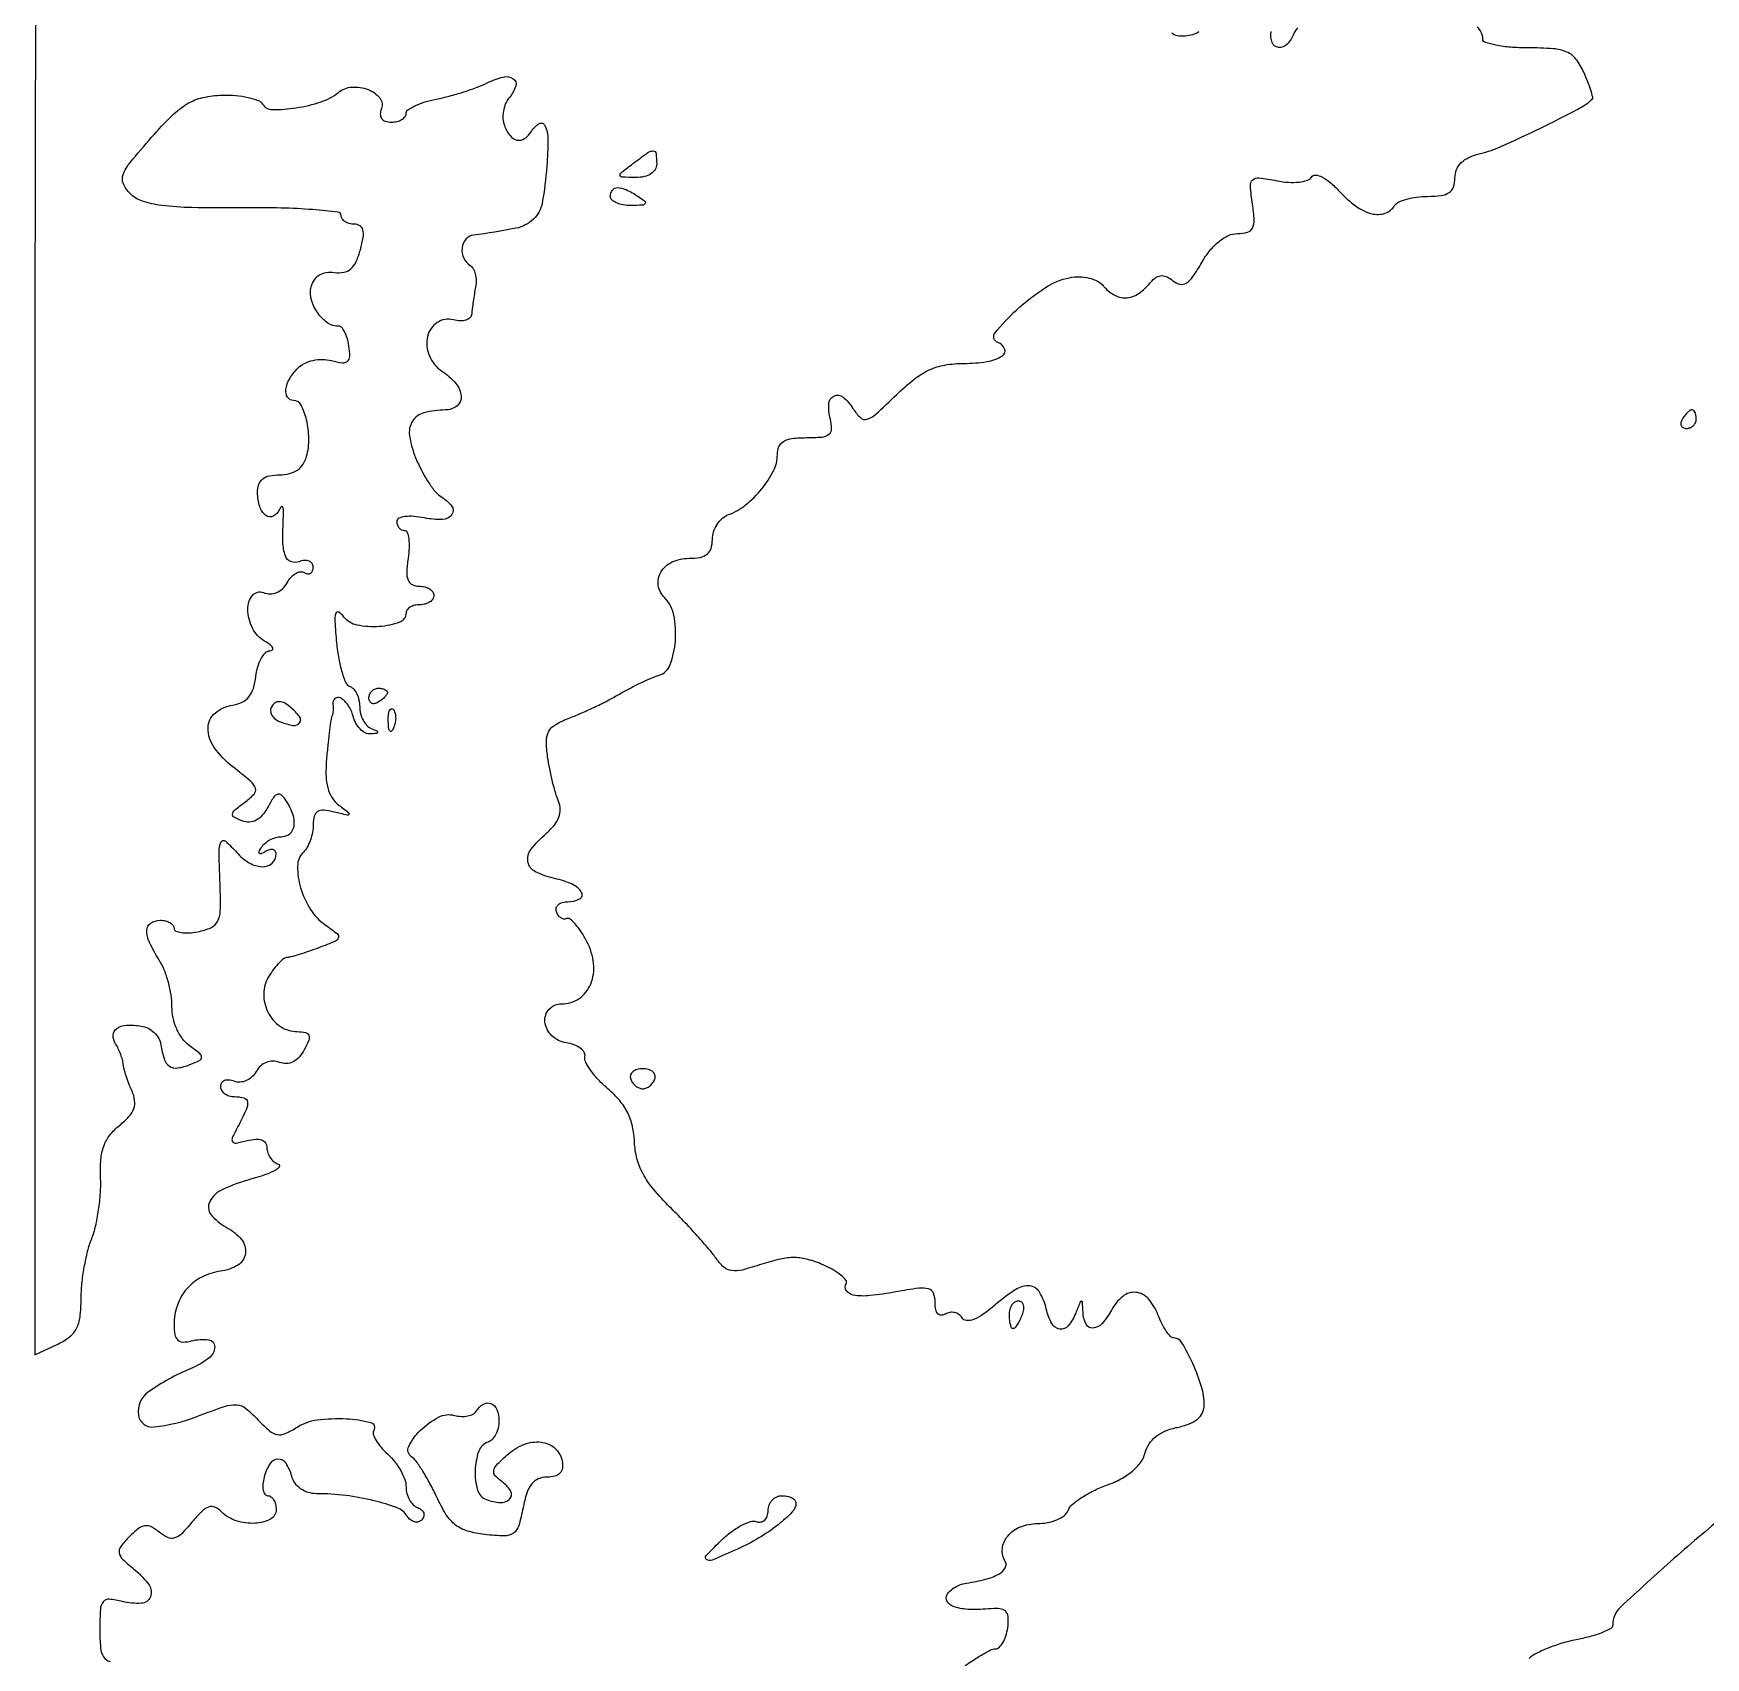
# Model space of a CAD drawing. Extents: x 0 to 4160, y 0 to 3120.
# Drawn here: x -0.1 to 180, y 1150.6 to 1325.6 of the extents above; entities that cross this region are included whole.
import ezdxf

# ---------------------------------------------------------------- set-up
doc = ezdxf.new("R2010")
doc.units = 0

msp = doc.modelspace()

# ---------------------------------------------------------------- linework, layer by layer
for points in [[(4159.499279, 606.274193, 0.000001), (4159.667734, 974.478125, 0.000057)], [(757.647081, 3119.740147, 0.000002), (520.492565, 3119.487217, 0.4139)], [(1964.75, 0.149832, 0.000016), (2717.930904, 0.232101, 0.000028), (3351.473438, 0.357111)], [(0.254711, 1348.168562, 0.002247), (0.056071, 1320.069609, 0.000644), (0, 1276.535068), (0, 1183.18817), (2.492198, 1184.344085, 0.056924), (3.7402, 1185.105823, 0.10851), (4.487434, 1186.005882, 0.089193), (4.873652, 1187.259757, 0.0297), (4.992198, 1189.1849, -0.025258), (5.07734, 1190.801357, -0.017511), (5.329397, 1192.614297, -0.017703), (5.695235, 1194.342838, -0.034386), (6.129155, 1195.6849, 0.039576), (6.550315, 1197.035153, 0.019944), (6.87584, 1198.79058, 0.019673), (7.069327, 1200.641912, 0.027558), (7.085441, 1202.30431, -0.031448), (7.118963, 1204.223325, -0.06734), (7.434129, 1205.667805, -0.078289), (8.081347, 1206.83704, -0.057142), (9.123044, 1207.898552, 0.03755), (10.140501, 1208.857345, 0.097702), (10.660042, 1209.713893, 0.120161), (10.757988, 1210.590563, 0.074091), (10.47391, 1211.594242, -0.014145), (10.138713, 1212.397235, -0.013324), (9.84226, 1213.233934, -0.013417), (9.619385, 1213.988979, -0.044231), (9.530721, 1214.5, 0.047427), (9.446605, 1214.967098, 0.022022), (9.254351, 1215.55314, 0.021584), (8.996683, 1216.155527, 0.028095), (8.707257, 1216.680902, -0.144488), (8.445027, 1217.618498, -0.241659), (8.820551, 1218.325081, -0.140295), (9.868422, 1218.68318, -0.049103), (11.47401, 1218.606694, -0.083843), (12.204092, 1218.370392, -0.071187), (12.863261, 1217.897362, -0.072416), (13.353563, 1217.267739, -0.093098), (13.591836, 1216.57524, 0.04094), (13.946569, 1215.043409, 0.167084), (14.5093, 1214.288404, 0.189514), (15.368671, 1214.092082, 0.054993), (16.706872, 1214.447882, 0.019466), (17.77855, 1214.911972, 0.29913), (17.976415, 1215.240655, 0.216379), (17.779125, 1215.633296, 0.011108), (16.625, 1216.523065, -0.077988), (15.888278, 1217.266924, -0.052397), (15.292538, 1218.306879, -0.050343), (14.9038, 1219.500208, -0.056441), (14.781368, 1220.701645, 0.042154), (14.691132, 1221.93475, 0.027604), (14.390401, 1223.328586, 0.027757), (13.943183, 1224.66381, 0.046797), (13.406368, 1225.714817, -0.029991), (12.349966, 1227.622251, -0.117452), (12.068697, 1228.929147, -0.244866), (12.488377, 1229.693494, -0.148166), (13.5, 1230, -0.055475), (14.073793, 1229.936141, -0.075034), (14.559375, 1229.746985, -0.094439), (14.885065, 1229.46729, -0.169832), (15, 1229.138672, 0.290819), (15.186935, 1228.84446, 0.073993), (15.754222, 1228.674538, 0.052266), (16.583453, 1228.642284, 0.03084), (17.567565, 1228.768165, 0.054016), (18.976302, 1229.199021, 0.172929), (19.686051, 1229.856529, 0.113244), (19.985313, 1231.001782, 0.017239), (19.974828, 1233.379493, -0.003843), (19.849261, 1237.403093, -0.112413), (20.052368, 1238.403127, -0.503113), (20.546779, 1238.510713, -0.033285), (21.75, 1237.309528, 0.079435), (23.09127, 1236.196745, 0.124311), (24.522075, 1235.774959, 0.197001), (25.563688, 1236.154829, 0.211071), (26, 1237.14235, 0.148641), (25.905283, 1237.453922, 0.191612), (25.660863, 1237.621829, 0.13264), (25.287719, 1237.606726, 0.062426), (24.845492, 1237.404508, -0.029004), (24.386848, 1237.156574, -0.315645), (24.190983, 1237.190983, -0.315645), (24.156574, 1237.386848, -0.029004), (24.404508, 1237.845492, -0.078175), (24.783928, 1238.287269, -0.05336), (25.331725, 1238.660863, -0.052739), (25.954911, 1238.914511, -0.070406), (26.559017, 1239, 0.175517), (27.469657, 1239.329827, 0.186992), (27.92819, 1240.157145, 0.118641), (27.802095, 1241.416448, 0.057207), (27.092174, 1242.8851, 0.063453), (26.595689, 1243.485076, 0.280834), (26.16593, 1243.574525, 0.163394), (25.714131, 1243.219311, 0.022302), (25.092233, 1242.172338, -0.05316), (24.506506, 1241.311788, -0.093904), (23.840468, 1240.773517, -0.112486), (23.11257, 1240.573308, -0.10306), (22.344447, 1240.698065, -0.033034), (21.476962, 1241.098489, -0.30924), (21.299346, 1241.446016, -0.191155), (21.533645, 1241.869745, -0.014143), (22.600402, 1242.697074, 0.043318), (23.619686, 1243.587371, 0.278078), (23.765368, 1244.227383, 0.13828), (23.273197, 1244.956987, 0.009618), (21.33415, 1246.535592, -0.071794), (19.33097, 1248.628891, -0.156953), (18.663956, 1250.720576, -0.221335), (19.419606, 1252.332709, -0.139709), (21.351937, 1253.193807, 0.079495), (22.340192, 1253.499776, 0.108743), (23.064914, 1254.080499, 0.094003), (23.547421, 1254.982564, 0.047324), (23.816422, 1256.25, -0.040133), (24.024537, 1257.3049, -0.054988), (24.387572, 1258.20112, -0.068102), (24.839878, 1258.820517, -0.19709), (25.316422, 1259.030409, 0.169675), (25.597212, 1259.136687, 0.355888), (25.638262, 1259.351299, 0.109717), (25.350145, 1259.684212, 0.027866), (24.75, 1260.080099, -0.148405), (23.458112, 1261.470399, -0.107905), (22.955075, 1263.534156, -0.178526), (23.456745, 1265.002515, -0.324372), (24.62379, 1265.314124, 0.091805), (25.350527, 1265.179393, 0.097823), (26.060018, 1265.319387, 0.09311), (26.689734, 1265.72794, 0.074986), (27.185251, 1266.366541, -0.055682), (27.613486, 1266.964546, -0.077558), (28.123176, 1267.37949, -0.099236), (28.63123, 1267.553883, -0.173306), (29.06146, 1267.462015, 0.101956), (29.419205, 1267.33128, 0.178168), (29.724304, 1267.39487, 0.166887), (29.928806, 1267.64675, 0.088034), (30, 1268.047972, 0.148627), (29.879387, 1268.444764, 0.152575), (29.559375, 1268.70238, 0.116977), (29.073683, 1268.771857, 0.069008), (28.5, 1268.638374, -0.18795), (27.594808, 1268.643042, -0.216724), (26.99998, 1269.259889, -0.081572), (26.733175, 1270.746371, -0.015579), (26.778181, 1273.5, 0.018337), (26.785857, 1274.208806, 0.124458), (26.691976, 1274.543482, 0.521247), (26.541519, 1274.556858, 0.076303), (26.351215, 1274.243769, -0.180083), (25.693761, 1273.538312, -0.28802), (24.90054, 1273.615177, -0.153024), (24.228405, 1274.577591, -0.076637), (24, 1276.059017, -0.079899), (24.142402, 1276.94447, -0.143071), (24.55698, 1277.546403, -0.12176), (25.285865, 1277.89055, -0.04974), (26.383369, 1278, 0.061532), (27.436755, 1278.130127, 0.089464), (28.288023, 1278.514648, 0.096222), (28.908647, 1279.14677, 0.082332), (29.289749, 1280, 0.066618), (29.523371, 1281.893826, 0.055041), (29.279172, 1283.914452, 0.061624), (28.691608, 1285.507589, 0.28063), (27.883369, 1286, -0.253025), (27.232038, 1286.352151, -0.181183), (27.046874, 1287.176215, -0.101156), (27.460252, 1288.34825, -0.06125), (28.369166, 1289.512023, -0.083919), (29.066803, 1290.007919, -0.05858), (29.980897, 1290.324579, -0.056205), (30.98691, 1290.429748, -0.061991), (31.957011, 1290.300991, 0.031891), (33.135132, 1290.07195, 0.211273), (33.696255, 1290.238277, 0.22306), (33.932598, 1290.75734, 0.035552), (33.837845, 1291.900008, 0.033068), (33.65227, 1292.730198, 0.048956), (33.373152, 1293.421257, 0.06127), (33.049682, 1293.889954, 0.23493), (32.730332, 1294.018557, -0.175749), (31.573872, 1294.33773, -0.086662), (30.486151, 1295.435785, -0.082721), (29.793628, 1296.896498, -0.134153), (29.778698, 1298.261743, -0.085456), (30.117158, 1299.00705, -0.107411), (30.665521, 1299.528263, -0.101927), (31.404852, 1299.792179, -0.070483), (32.295859, 1299.791271, 0.082688), (33.291164, 1299.814414, 0.134506), (34.045398, 1300.184025, 0.106371), (34.620848, 1300.963749, 0.039835), (35.081952, 1302.25, 0.023237), (35.37931, 1303.591586, 0.102885), (35.352458, 1304.395402, 0.202992), (35.027335, 1304.833002, 0.133604), (34.413517, 1305, -0.064212), (33.873102, 1305.069689, -0.081968), (33.415221, 1305.274202, -0.098688), (33.108887, 1305.577472, -0.149521), (33, 1305.933453, 0.382035), (32.662721, 1306.31045, 0.007961), (29.949376, 1306.56948, 0.014078), (26.55763, 1306.742953, 0.007996), (22.447629, 1306.771538, -0.006129), (16.912877, 1306.789367, -0.027254), (13.670463, 1307.016623, -0.048154), (11.599875, 1307.481172, -0.117654), (10.277186, 1308.294243, -0.092187), (9.541931, 1309.36541, -0.197601), (9.514841, 1310.349807, -0.081712), (10.268368, 1311.648571, -0.008368), (12.579557, 1314.361964, -0.017736), (14.793873, 1316.702359, -0.059924), (16.456567, 1317.987195, -0.079318), (18.109999, 1318.647385, -0.049057), (20.190983, 1318.905806, -0.027004), (21.652023, 1318.864182, -0.033993), (22.989916, 1318.661383, -0.036222), (24.047707, 1318.344793, -0.164973), (24.536183, 1317.941454, 0.259613), (25.603063, 1317.345789, 0.038492), (28.152955, 1317.539301, 0.041611), (30.840365, 1318.185193, 0.089866), (32.702012, 1319.198091, -0.1537), (34.162114, 1319.768665, -0.107421), (35.92295, 1319.508834, -0.134544), (37.161235, 1318.609756, -0.266481), (37.341982, 1317.448808, 0.085503), (37.223274, 1316.850355, 0.164671), (37.366619, 1316.388901, 0.158935), (37.766177, 1316.098822, 0.078342), (38.393011, 1316, 0.055336), (39.007735, 1316.068242, 0.074912), (39.527947, 1316.27041, 0.094347), (39.876885, 1316.56933, 0.170193), (40, 1316.920545, -0.243243), (40.20501, 1317.317021, -0.042345), (40.954687, 1317.758002, -0.037705), (42.005062, 1318.167466, -0.02565), (43.25, 1318.478784, 0.01654), (44.658722, 1318.803917, 0.011959), (46.205807, 1319.255198, 0.012103), (47.656628, 1319.755295, 0.025604), (48.748493, 1320.226412, -0.05301), (50.46821, 1320.85927, -0.211072), (51.550616, 1320.674205, -0.341258), (51.818482, 1319.886239, -0.09092), (51.125248, 1318.650914, 0.073944), (50.727937, 1317.995709, 0.055614), (50.489543, 1317.186131, 0.0561), (50.43681, 1316.352568, 0.079543), (50.589736, 1315.626748, 0.073616), (51.198112, 1314.547677, 0.17638), (51.964466, 1314.065836, 0.208123), (52.768873, 1314.227449, 0.102498), (53.5, 1315, -0.118732), (54.344233, 1315.836614, -0.452134), (54.965964, 1315.641052, -0.105633), (55.27487, 1314.165065, -0.017563), (55.160254, 1311.25, -0.025108), (54.662974, 1307.28056, -0.161925), (53.714789, 1305.52786, -0.140688), (51.837306, 1304.563992, -0.017403), (47.25, 1303.823924, 0.190384), (46.431367, 1303.375199, 0.148518), (46.03465, 1302.432244, 0.133496), (46.211872, 1301.348313, 0.148511), (46.910933, 1300.555046, -0.130709), (47.235346, 1300.211855, -0.063249), (47.456044, 1299.64454, -0.056266), (47.547692, 1298.955656, -0.05232), (47.487445, 1298.246029, 0.006803), (47.353785, 1297.492861, 0.005345), (47.228784, 1296.673209, 0.005407), (47.128942, 1295.908549, 0.013239), (47.076511, 1295.34362, -0.179863), (46.896669, 1294.943045, -0.1185), (46.463294, 1294.673155, -0.087651), (45.830462, 1294.579949, -0.05685), (45.096404, 1294.685041, 0.211326), (43.355509, 1294.402764, 0.195993), (42.320714, 1292.910941, 0.155206), (42.506532, 1290.818826, 0.148098), (43.867266, 1289.172139, -0.071824), (45.347919, 1287.848306, -0.152851), (45.932321, 1286.444595, -0.254061), (45.491651, 1285.420768, -0.166001), (44.25, 1284.984687, 0.061546), (41.930051, 1284.677404, 0.191534), (40.682124, 1283.761572, 0.182535), (40.369303, 1282.203272, 0.055333), (41.0317, 1279.842359, 0.022851), (41.645046, 1278.504217, 0.023835), (42.370177, 1277.246909, 0.024383), (43.098005, 1276.226445, 0.088728), (43.691276, 1275.70031, -0.084032), (44.903661, 1274.645148, -0.339932), (44.932653, 1273.727929, -0.232818), (43.924139, 1273.190579, -0.057429), (42, 1273.35, 0.028511), (40.829405, 1273.515426, 0.051981), (39.865385, 1273.495673, 0.076205), (39.216192, 1273.311472, 0.293575), (39, 1272.975, 0.083443), (39.062577, 1272.602644, 0.092849), (39.242875, 1272.286406, 0.100558), (39.511438, 1272.074936, 0.117176), (39.826807, 1272, -0.314934), (40.11571, 1271.797993, -0.055623), (40.2814, 1271.11875, -0.042928), (40.322426, 1270.149985, -0.025568), (40.213308, 1269, 0.024987), (40.071307, 1267.521737, 0.105029), (40.215669, 1266.646606, 0.185943), (40.647561, 1266.174048, 0.116179), (41.386501, 1266, -0.060083), (42.003531, 1265.925585, -0.078859), (42.526035, 1265.70625, -0.097034), (42.875919, 1265.381412, -0.158569), (43, 1265, -0.148195), (42.884432, 1264.618646, -0.098894), (42.559375, 1264.29375, -0.082425), (42.073457, 1264.074694, -0.064853), (41.5, 1264, 0.056963), (40.926261, 1263.934424, 0.07631), (40.440625, 1263.740495, 0.095371), (40.115097, 1263.453586, 0.166053), (40, 1263.116577, -0.314968), (39.292008, 1262.104164, -0.071246), (37.122033, 1261.646147, -0.065114), (34.718284, 1261.800875, -0.182202), (33.306511, 1262.675748, 0.087083), (32.744955, 1263.190046, 0.502153), (32.425612, 1263.068762, 0.085365), (32.331656, 1262.192202, 0.006936), (32.511076, 1259.878992, 0.021586), (32.739805, 1258.187983, 0.030144), (33.099299, 1256.705355, 0.030412), (33.52476, 1255.571429, 0.210344), (33.954566, 1255.181811, -0.135008), (34.35477, 1254.913769, -0.066453), (34.692904, 1254.397157, -0.058556), (34.922317, 1253.727073, -0.05327), (35, 1253, 0.062829), (35.093179, 1252.261398, 0.060083), (35.367188, 1251.557045, 0.064843), (35.77178, 1250.990955, 0.109745), (36.25, 1250.662281, -0.013022), (36.855699, 1250.399335, -0.335367), (36.934638, 1250.250633, -0.337127), (36.813102, 1250.134808, -0.013083), (36.15638, 1250.078947, -0.137011), (35.60365, 1250.198861, -0.078612), (35.053814, 1250.610691, -0.068461), (34.589926, 1251.241184, -0.060532), (34.289749, 1252, 0.083656), (33.762635, 1253.171843, 0.115211), (32.922332, 1253.957433, 0.331289), (32.335927, 1253.888229, 0.247397), (32.118421, 1253.25, -0.033324), (32.147636, 1252.926193, -0.026091), (32.137468, 1252.573438, -0.02674), (32.093031, 1252.244928, -0.056654), (32.016968, 1252, 0.06782), (31.915849, 1251.646835, 0.003667), (31.758034, 1250.494442, 0.005667), (31.595421, 1249.116068, 0.0041), (31.444248, 1247.576825, 0.025995), (31.372487, 1245.675267, 0.060072), (31.563521, 1244.260933, 0.079941), (32.030924, 1243.196617, 0.088827), (32.795701, 1242.376562, -0.005218), (33.825669, 1241.587857, -0.411644), (33.849053, 1241.403026, -0.294722), (33.639105, 1241.328188, -0.004005), (32.25, 1241.666368, 0.037316), (31.123883, 1241.862246, 0.160855), (30.46954, 1241.71499, 0.199055), (30.112604, 1241.233068, 0.061206), (30, 1240.316631, -0.047777), (29.922303, 1239.505366, -0.03758), (29.689989, 1238.653, -0.038739), (29.349264, 1237.887248, -0.072454), (28.944645, 1237.344645, 0.19676), (28.309233, 1235.828424, 0.074722), (28.637499, 1233.51376, 0.068773), (29.707918, 1231.163529, 0.099091), (31.281389, 1229.515461, -0.013997), (32.570375, 1228.557746, -0.301552), (32.711349, 1228.129532, -0.229987), (32.379409, 1227.750938, -0.008883), (30.602026, 1227.03879, -0.00774), (29.505008, 1226.64103, -0.009503), (28.468425, 1226.305145, -0.008159), (27.590909, 1226.054679, -0.065522), (27.175447, 1226, 0.170864), (26.830184, 1225.878466, 0.030719), (26.31816, 1225.4125, 0.030029), (25.761167, 1224.765787, 0.023182), (25.232073, 1224, 0.135789), (24.665189, 1222.088621, 0.122569), (25.127427, 1220.073918, 0.126733), (26.460713, 1218.55857, 0.150394), (28.275731, 1218, -0.045873), (29.170827, 1217.917705, -0.262016), (29.523765, 1217.62291, -0.19072), (29.515995, 1217.087112, -0.025), (29.019929, 1216.037238, -0.059261), (28.471421, 1215.252077, -0.093818), (27.822674, 1214.753196, -0.1081), (27.106801, 1214.568043, -0.10138), (26.360956, 1214.69173, 0.092017), (25.651236, 1214.822998, 0.094496), (24.94878, 1214.688588, 0.091394), (24.326848, 1214.298864, 0.079803), (23.849763, 1213.696025, -0.08088), (23.393844, 1213.122459, -0.080818), (22.779405, 1212.722976, -0.085882), (22.104702, 1212.555103, -0.110173), (21.473553, 1212.648522, 0.066355), (20.909844, 1212.782828, 0.113878), (20.432856, 1212.722697, 0.152238), (20.118911, 1212.481879, 0.154794), (20, 1212.106989, 0.134459), (20.115611, 1211.684847, 0.100435), (20.440625, 1211.325178, 0.087143), (20.926792, 1211.08314, 0.072144), (21.5, 1211, -0.067387), (22.536575, 1210.85966, -0.304385), (22.914986, 1210.420034, -0.139258), (22.782919, 1209.58566, -0.014421), (21.886514, 1207.78795, 0.014741), (21.281015, 1206.571694, 0.258532), (21.312276, 1206.147417, 0.301889), (21.676656, 1205.991257, 0.018573), (22.886514, 1206.260072, -0.042652), (23.796147, 1206.416709, -0.109131), (24.455075, 1206.329136, -0.166804), (24.850566, 1206.009255, -0.140956), (25, 1205.489714, 0.086115), (25.093564, 1204.950487, 0.067879), (25.367188, 1204.423827, 0.067812), (25.7722, 1203.989187, 0.085556), (26.25, 1203.71906, -0.494676), (26.337086, 1203.445478, -0.114794), (25.914579, 1203.066129, -0.041737), (24.862404, 1202.596743, -0.016615), (23.352823, 1202.12487, 0.038617), (20.253407, 1201.00426, 0.166851), (18.847482, 1199.681885, 0.298916), (18.980334, 1198.295987, 0.101069), (20.616804, 1196.937488, -0.094754), (22.254209, 1195.612459, -0.211191), (22.695941, 1194.106082, -0.226416), (21.875171, 1192.843272, -0.105644), (19.989784, 1192.179259, 0.087297), (17.982209, 1191.553246, 0.095776), (16.382184, 1190.292394, 0.094826), (15.356296, 1188.514464, 0.08376), (15, 1186.40249, 0.043568), (15.09235, 1185.344656, 0.165752), (15.407278, 1184.771835, 0.19073), (15.974198, 1184.556716, 0.060452), (16.887141, 1184.680738, -0.092698), (18.722612, 1184.81111, -0.390497), (19.381941, 1184.04753, -0.226388), (18.739511, 1182.80622, -0.063087), (16.790313, 1181.685168, 0.052733), (12.25649, 1179.20068, 0.279929), (11.155863, 1176.724399, 0.41095), (12.845237, 1175.404217, 0.062161), (17.451338, 1176.534566, -0.009213), (20.44613, 1177.615492, -0.096745), (21.731509, 1177.790169, -0.156674), (22.727972, 1177.405233, -0.035342), (24.073741, 1176.151223, 0.025992), (25.282717, 1174.981728, 0.136022), (26.109749, 1174.585847, 0.151412), (26.97494, 1174.694107, 0.034682), (28.287525, 1175.40159, -0.110277), (30.419663, 1176.165478, -0.042655), (33.574484, 1176.288899, -0.051972), (36.161694, 1175.897863, -0.504986), (36.513377, 1175.021645, 0.223813), (36.466656, 1174.610695, 0.052232), (36.764686, 1173.963473, 0.044038), (37.300765, 1173.218757, 0.030833), (38.023581, 1172.478659, -0.043469), (38.77986, 1171.66416, -0.038395), (39.419427, 1170.697943, -0.040375), (39.859402, 1169.731616, -0.086856), (40, 1168.928346, 0.065729), (40.093325, 1168.221493, 0.063229), (40.367188, 1167.553022, 0.068215), (40.77197, 1167.022029, 0.110501), (41.25, 1166.720238, -0.086138), (41.666297, 1166.484706, -0.139612), (41.896528, 1166.152927, -0.156281), (41.903718, 1165.77759, -0.116088), (41.695627, 1165.415865, -0.13124), (41.328732, 1165.187561, -0.135183), (40.901265, 1165.17606, -0.115246), (40.475882, 1165.392845, -0.079272), (40.120962, 1165.804279, 0.165695), (39.051184, 1166.685077, 0.029725), (36.548164, 1167.462028, 0.030512), (33.492385, 1168.019784, 0.028963), (30.337542, 1168.214443, -0.074305), (29.436588, 1168.352499, -0.080098), (28.640549, 1168.747134, -0.083457), (28.034131, 1169.35504, -0.090714), (27.681162, 1170.111237, 0.082415), (27.065951, 1171.487992, 0.261616), (26.200512, 1171.932339, 0.247638), (25.33055, 1171.430839, 0.076795), (24.710251, 1170, 0.040966), (24.575635, 1169.233678, 0.070464), (24.607123, 1168.5875, 0.106581), (24.789795, 1168.157535, 0.24384), (25.09362, 1168, -0.162267), (25.439352, 1167.884764, -0.096244), (25.733751, 1167.559375, -0.077596), (25.932636, 1167.073682, -0.058511), (26, 1166.5, -0.277319), (25.381469, 1165.470567, -0.112004), (23.737184, 1165.023216, -0.088107), (21.712037, 1165.294581, -0.117565), (20.129017, 1166.25, 0.08896), (19.396875, 1166.75048, 0.191716), (18.725872, 1166.779575, 0.11472), (17.977989, 1166.306571, 0.023339), (16.92337, 1165.132242, -0.023293), (15.824794, 1163.908742, -0.123125), (15.061255, 1163.443184, -0.184318), (14.334993, 1163.48828, -0.06664), (13.444164, 1164.046339, 0.05175), (12.567798, 1164.632247, 0.156957), (11.870074, 1164.755275, 0.132389), (11.156988, 1164.453712, 0.032627), (10.199812, 1163.599585, 0.03049), (9.256339, 1162.515233, 0.209405), (9.090668, 1161.844723, 0.162783), (9.454137, 1161.168748, 0.016976), (10.826283, 1159.963425, -0.065869), (12.30472, 1158.384148, -0.258715), (12.451828, 1157.105609, -0.289272), (11.466365, 1156.408231, -0.074785), (9.438715, 1156.604738, 0.039858), (8.028744, 1156.841301, 0.248481), (7.376554, 1156.565144, 0.157337), (7.063426, 1155.760323, 0.014734), (7, 1153.608408, 0.020216), (7.081534, 1151.592694, 0.126856), (7.415794, 1150.626974, 0.191125), (8.103539, 1150.148832, 0.057519)], [(100.218472, 1149.694609, -0.015256), (101.672804, 1150.637929, -0.012761), (102.915373, 1151.348353, -0.123268), (103.5, 1151.496737, 0.192705), (103.906372, 1151.660938, 0.069198), (104.300139, 1152.160139, 0.055972), (104.623716, 1152.888887, 0.041265), (104.819623, 1153.750546, 0.042017), (104.880881, 1154.822384, 0.149924), (104.664307, 1155.466147, 0.18825), (104.16208, 1155.79268, 0.073005), (103.319623, 1155.842103, -0.022599), (100.940686, 1155.742216, -0.06263), (99.282701, 1155.956152, -0.128121), (98.397707, 1156.449179, -0.290105), (98.220876, 1157.162627, -0.109347), (98.498905, 1157.626892, -0.057855), (99.015655, 1158.06021, -0.053475), (99.675062, 1158.399638, -0.055757), (100.3823, 1158.585604, 0.025953), (102.434073, 1158.996444, 0.064304), (103.856265, 1159.561106, 0.12402), (104.554198, 1160.215428, 0.288755), (104.560138, 1160.902695, -0.165466), (104.240773, 1162.294132, -0.150124), (104.817211, 1163.656132, -0.123175), (106.187171, 1164.649314, -0.095835), (108, 1165, 0.047183), (109.105923, 1165.104594, 0.053203), (110.126755, 1165.414677, 0.060571), (110.918927, 1165.870558, 0.141228), (111.327729, 1166.411666, -0.124271), (111.77147, 1167.04161, -0.032472), (112.767746, 1167.791028, -0.030938), (114.051537, 1168.522916, -0.027335), (115.469217, 1169.125029, 0.037098), (117.002193, 1169.811708, 0.050763), (118.252416, 1170.661059, 0.059055), (119.146905, 1171.612326, 0.098004), (119.615605, 1172.604585, -0.084809), (120.041716, 1173.571414, -0.078566), (120.773878, 1174.371428, -0.069974), (121.797943, 1174.975751, -0.049041), (123.081106, 1175.366221, 0.041003), (124.36266, 1175.733842, 0.082375), (125.270349, 1176.260433, 0.107397), (125.8085, 1176.944249, 0.113681), (126, 1177.775635, 0.075256), (125.703707, 1179.733058, 0.031395), (124.752584, 1182.235416, 0.025196), (123.589623, 1184.48916, 0.264408), (122.725249, 1184.992198, -0.205275), (122.366097, 1185.150434, -0.037087), (121.898872, 1185.732083, -0.034623), (121.420622, 1186.542045, -0.025214), (121, 1187.5, 0.088998), (119.971192, 1189.213014, 0.190441), (118.622395, 1189.908445, 0.199941), (117.212118, 1189.479895, 0.097738), (116, 1188, -0.057953), (115.006397, 1186.569782, -0.194031), (114.005194, 1186.068056, -0.305692), (113.255241, 1186.489613, -0.106707), (112.929715, 1187.75, 0.005126), (112.874526, 1188.844236, 0.423873), (112.758483, 1188.943641, 0.278756), (112.605162, 1188.830148, 0.003624), (112.140671, 1187.676, -0.076059), (111.345717, 1186.310471, -0.263354), (110.42924, 1185.947859, -0.238442), (109.572417, 1186.542128, -0.066204), (108.972417, 1188.116844, 0.074765), (108.245066, 1189.932219, 0.244843), (107.183743, 1190.597954, 0.165354), (105.688663, 1190.219774, 0.033602), (103.469137, 1188.557993, -0.023012), (102.17349, 1187.544444, -0.061433), (101.143132, 1186.988085, -0.109733), (100.386167, 1186.870734, -0.242713), (99.899, 1187.163422, 0.100813), (99.556314, 1187.527951, 0.098345), (99.095411, 1187.733373, 0.097517), (98.587657, 1187.747995, 0.097291), (98.111803, 1187.569098, -0.137171), (97.665022, 1187.440173, -0.215022), (97.305159, 1187.598854, -0.135055), (97.072592, 1188.064259, -0.048771), (97, 1188.806709, 0.089264), (96.819105, 1189.811894, 0.242094), (96.299841, 1190.285683, 0.100974), (95.231526, 1190.353424, 0.010731), (92.758657, 1189.955867, -0.018863), (89.969826, 1189.553917, -0.068196), (88.180764, 1189.608967, -0.204383), (87.428354, 1190.091404, -0.295964), (87.411566, 1190.856911, 0.317731), (87.389139, 1191.21986, 0.052936), (86.867593, 1191.74415, 0.041587), (86.023176, 1192.32076, 0.024824), (84.935987, 1192.868041, 0.036964), (83.294278, 1193.453996, 0.0643), (81.864289, 1193.656251, 0.057986), (80.331078, 1193.49659, 0.024798), (78.341586, 1192.947719, -0.016054), (76.206719, 1192.318385, -0.097408), (75.061518, 1192.249178, -0.151824), (74.22515, 1192.638022, -0.057579), (73.367425, 1193.617491, 0.025569), (72.629439, 1194.577609, 0.007029), (71.371296, 1196.010629, 0.007084), (69.897675, 1197.596475, 0.007342), (68.396964, 1199.12082, -0.024571), (66.658568, 1201.012723, -0.04965), (65.525672, 1202.687332, -0.059591), (64.874881, 1204.333271, -0.056072), (64.613017, 1206.12082, 0.047455), (64.398297, 1207.785575, 0.059875), (63.876754, 1209.247311, 0.058493), (63.011946, 1210.569663, 0.042509), (61.773141, 1211.819422, -0.026671), (60.745809, 1212.792262, -0.033972), (59.913936, 1213.797335, -0.036179), (59.358526, 1214.700908, -0.169718), (59.273141, 1215.295681, 0.189775), (59.187341, 1215.76335, 0.094337), (58.772423, 1216.213539, 0.071889), (58.094342, 1216.579146, 0.049931), (57.25, 1216.79581, -0.155872), (55.702907, 1217.56359, -0.172873), (54.966858, 1219.054764, -0.220375), (55.414407, 1220.415945, -0.207743), (56.759453, 1221, 0.1503), (58.643885, 1221.579552, 0.147856), (59.891641, 1223.121034, 0.124583), (60.200315, 1225.327327, 0.092688), (59.485432, 1227.690719, 0.024002), (58.873361, 1228.743611, 0.037371), (58.239017, 1229.579305, 0.042698), (57.666203, 1230.12534, 0.279575), (57.28898, 1230.175, -0.143839), (56.979505, 1230.134975, -0.111067), (56.661815, 1230.26125, -0.092652), (56.383997, 1230.538477, -0.070098), (56.191667, 1230.925, -0.150547), (56.182307, 1231.333622, -0.14464), (56.403698, 1231.684219, -0.111851), (56.837851, 1231.919989, -0.068789), (57.416667, 1232, 0.113743), (58.69576, 1232.294789, 0.432647), (58.912253, 1232.991908, 0.162501), (57.933725, 1233.873019, 0.048706), (56, 1234.5, -0.060915), (53.933334, 1235.22614, -0.235207), (53.134976, 1236.278044, -0.214217), (53.458168, 1237.628767, -0.051492), (55.083357, 1239.339344, 0.043661), (55.952848, 1240.226342, 0.079655), (56.463419, 1241.099367, 0.097427), (56.616513, 1241.960342, 0.098487), (56.430973, 1242.811585, -0.031152), (56.117686, 1243.673414, -0.011548), (55.781587, 1244.920338, -0.011392), (55.476538, 1246.301287, -0.013485), (55.253463, 1247.619353, -0.033231), (55.124306, 1249.355678, -0.132565), (55.391929, 1250.379043, -0.136629), (56.13276, 1251.111688, -0.036159), (57.655846, 1251.821261, 0.012808), (58.926283, 1252.342451, 0.007828), (60.398905, 1253.018854, 0.007844), (61.837553, 1253.735073, 0.013796), (63, 1254.377989, -0.012421), (64.085365, 1254.982177, -0.010013), (65.279687, 1255.578494, -0.010149), (66.405182, 1256.084837, -0.025465), (67.25, 1256.394697, 0.234022), (68.457213, 1257.542999, 0.069296), (69.009983, 1260.107976, 0.066336), (68.846907, 1262.888207, 0.149686), (67.867217, 1264.732783, -0.157917), (67.173319, 1266.091569, -0.178452), (67.454931, 1267.522802, -0.149448), (68.676644, 1268.608743, -0.107898), (70.468615, 1269, 0.043716), (71.677874, 1269.10593, 0.126036), (72.438466, 1269.45062, 0.151473), (72.858411, 1270.07258, 0.073438), (73, 1271.031385, -0.078834), (73.130902, 1271.856466, -0.066017), (73.514062, 1272.656754, -0.067569), (74.081003, 1273.311958, -0.09209), (74.75, 1273.711974, 0.080668), (76.585161, 1274.753536, 0.052476), (78.318232, 1276.475104, 0.053779), (79.588056, 1278.428497, 0.117781), (80, 1280.15301, -0.099335), (80.176436, 1281.032329, -0.161322), (80.671853, 1281.601844, -0.10514), (81.588925, 1281.911327, -0.028997), (83.116631, 1282, 0.021133), (84.797127, 1282.071059, 0.144002), (85.562523, 1282.368417, 0.233635), (85.847406, 1282.950474, 0.06306), (85.710511, 1283.999004, -0.076428), (85.539945, 1285.645607, -0.275926), (86.101198, 1286.487865, -0.291721), (87.073536, 1286.367523, -0.080604), (88.135738, 1285.154257, 0.062679), (88.949065, 1284.155536, 0.27257), (89.662833, 1283.988449, 0.109753), (90.605541, 1284.529322, 0.007816), (92.821846, 1286.615454, -0.02575), (94.733075, 1288.289345, -0.058123), (96.369698, 1289.296577, -0.066112), (98.055989, 1289.824765, -0.042905), (100.094384, 1290, 0.039532), (102.556901, 1290.195, 0.09904), (104.239123, 1290.819526, 0.366015), (104.484781, 1291.570514, 0.217054), (103.756231, 1292.259811, -0.518288), (103.454984, 1293.291057, -0.040824), (105.767779, 1295.755161, -0.037011), (108.885452, 1298.182169, -0.099982), (111.46971, 1299.238961, -0.052036), (112.5409, 1299.33013, -0.054413), (113.59129, 1299.195165, -0.059512), (114.491984, 1298.860871, -0.101293), (115.116095, 1298.360114, 0.088756), (116.276995, 1297.380267, 0.139665), (117.533771, 1297.064118, 0.133996), (118.806255, 1297.454256, 0.078705), (120.010234, 1298.512331, -0.047349), (120.686223, 1299.185685, -0.135812), (121.286224, 1299.452799, -0.14966), (121.900899, 1299.361007, -0.061921), (122.616582, 1298.903245, 0.118957), (123.369277, 1298.534139, 0.198887), (124.053473, 1298.654073, 0.101648), (124.77848, 1299.355375, 0.020491), (125.733904, 1300.884591, -0.039436), (126.60233, 1302.164108, -0.053911), (127.583949, 1303.15075, -0.063163), (128.60117, 1303.780131, -0.106619), (129.576807, 1303.993677, 0.064377), (130.649196, 1304.135647, 0.212658), (131.190978, 1304.57311, 0.134123), (131.369615, 1305.428835, 0.021222), (131.190974, 1307.152167, -0.016194), (130.96531, 1309.134606, -0.225203), (131.213608, 1309.790175, -0.228014), (131.876335, 1310.007858, -0.016601), (133.825394, 1309.684921, 0.03259), (135.066183, 1309.519877, 0.043355), (136.203245, 1309.542135, 0.050072), (137.09786, 1309.729348, 0.179613), (137.550774, 1310.082154, -0.284854), (137.974957, 1310.293486, -0.09548), (138.668994, 1310.091524, -0.058699), (139.558094, 1309.495163, -0.028833), (140.541799, 1308.549399, 0.047132), (142.33598, 1306.946361, 0.095435), (144.039124, 1306.134744, 0.144307), (145.461564, 1306.180599, 0.176386), (146.5, 1307, -0.146547), (146.934161, 1307.385578, -0.040338), (147.8004, 1307.70625, -0.037109), (148.887885, 1307.926388, -0.031397), (150.059017, 1308, 0.032038), (151.516862, 1308.09351, 0.116689), (152.378841, 1308.418392, 0.163828), (152.841133, 1309.022407, 0.082308), (153, 1309.980948, -0.096375), (153.177107, 1310.891251, -0.105638), (153.680562, 1311.635409, -0.086782), (154.535415, 1312.210706, -0.045808), (155.75, 1312.623581, 0.046332), (158.002106, 1313.391768, 0.007806), (162.130971, 1315.320095, 0.006655), (166.224418, 1317.378105, 0.066715), (167.787441, 1318.476108, 0.275724), (167.85096, 1318.691246, 0.013442), (167.638546, 1319.43591, 0.018655), (167.315251, 1320.34391, 0.012042), (166.876926, 1321.370774, 0.055583), (166.028765, 1322.79029, 0.128309), (165.058888, 1323.552294, 0.086366), (163.591161, 1323.909008, 0.016529), (160.839485, 1324, -0.01877), (158.984454, 1324.069662, -0.030437), (157.421599, 1324.283415, -0.031291), (156.271062, 1324.588675, -0.32278), (156, 1324.964816, 0.223692), (155.402305, 1326.233945, 0.108915)], [(136.03322, 1326.14341, 0.096337), (135.649809, 1325.529801, -0.100541), (134.924259, 1324.38987, -0.22715), (133.988628, 1324.041055, -0.29262), (133.310512, 1324.56649, -0.127838), (133.206163, 1325.75, 0.119728)], [(125.403662, 1325.729458, -0.071451), (124.74638, 1325.419348, -0.055807), (123.969915, 1325.272687, -0.054352), (123.074027, 1325.302631, -0.145704), (122.500147, 1325.566783, -0.172279)], [(182.578481, 1166.332067, 0.006977), (176.590283, 1161.22409, 0.008461), (170.837738, 1156.001876, 0.207076), (170, 1154.065836, -0.269541), (169.785795, 1153.697353, -0.031696), (168.898438, 1153.264006, -0.031058), (167.686874, 1152.850608, -0.020405), (166.25, 1152.520346, 0.024429), (164.704299, 1152.151957, 0.022622), (163.160937, 1151.626676, 0.02326), (161.831138, 1151.033142, 0.067088), (161, 1150.46418, -0.00197)]]:
    msp.add_lwpolyline(points, format="xyb")
for points in [[(67, 1311.5, -0.13418), (66.835431, 1310.897798, -0.115285), (66.380301, 1310.421892, -0.091732), (65.662582, 1310.122498, -0.056656), (64.75, 1310.031803, -0.007339), (63.277297, 1310.074248, -0.343707), (63.06321, 1310.256631, -0.283003), (63.168226, 1310.545663, -0.005787), (64.44113, 1311.531803, -0.007551), (66.060402, 1312.718545, -0.15876), (66.62452, 1312.894571, -0.37368), (66.927996, 1312.624264, -0.03199)], [(65, 1308, -0.023197), (65.728886, 1307.479509, -0.409657), (65.762149, 1307.218347, -0.220444), (65.444209, 1307.050422, -0.011293), (64.25, 1307.015313, -0.042523), (63.388595, 1307.082804, -0.062416), (62.660938, 1307.298248, -0.082215), (62.167975, 1307.618823, -0.210568), (62, 1308, -0.163584), (62.224247, 1308.667076, -0.234725), (62.772965, 1308.939692, -0.112355), (63.698623, 1308.729028, -0.031558)], [(177.5, 1284, 0.082592), (177.343488, 1283.6179, 0.161196), (177.3746, 1283.29375, 0.182303), (177.586039, 1283.078288, 0.108972), (177.940983, 1283, 0.093332), (178.345238, 1283.076123, 0.09642), (178.688914, 1283.29375, 0.099167), (178.918938, 1283.618444, 0.105053), (179, 1284, 0.042167), (178.967655, 1284.382849, 0.061769), (178.870461, 1284.70625, 0.081139), (178.727648, 1284.92554, 0.210953), (178.559017, 1285, 0.151918), (178.34829, 1284.934461, 0.038439), (178.066025, 1284.70625, 0.035638), (177.768994, 1284.382774, 0.029505)], [(38, 1254.559017, -0.151918), (37.934461, 1254.34829, -0.038439), (37.70625, 1254.066025, -0.035638), (37.382774, 1253.768994, -0.029505), (37, 1253.5, -0.082592), (36.6179, 1253.343488, -0.161196), (36.29375, 1253.3746, -0.182303), (36.078288, 1253.586039, -0.108972), (36, 1253.940983, -0.093332), (36.076123, 1254.345238, -0.09642), (36.29375, 1254.688914, -0.099167), (36.618444, 1254.918938, -0.105053), (37, 1255, -0.042167), (37.382849, 1254.967655, -0.061769), (37.70625, 1254.870461, -0.081139), (37.92554, 1254.727648, -0.210953)], [(25.525646, 1253.041495, 0.14583), (25.403921, 1252.591099, 0.123842), (25.536794, 1252.114873, 0.101013), (25.914532, 1251.684072, 0.070914), (26.479746, 1251.369399, 0.051311), (27.848815, 1250.999508, 0.281237), (28.527978, 1251.276275, 0.330472), (28.526089, 1251.944842, 0.059295), (27.613194, 1252.906058, 0.042311), (26.929072, 1253.382325, 0.115204), (26.367844, 1253.552364, 0.161769), (25.906961, 1253.431745, 0.11057)], [(38.683114, 1250.8125, -0.054073), (38.461564, 1250.395823, -0.470617), (38.279315, 1250.37858, -0.168741), (38.137993, 1250.670344, -0.018894), (38.078947, 1251.416667, -0.028489), (38.089945, 1252.112848, -0.077125), (38.200665, 1252.592839, -0.208169), (38.385309, 1252.77538, -0.296942), (38.604167, 1252.729167, -0.126455), (38.797407, 1252.402231, -0.060344), (38.876576, 1251.916927, -0.05415), (38.839148, 1251.359369, -0.051402)], [(64.191667, 1212.925, 0.073624), (64.399741, 1212.514089, 0.066918), (64.723802, 1212.165781, 0.070382), (65.110048, 1211.930417, 0.102038), (65.5, 1211.85, 0.102038), (65.889952, 1211.930417, 0.070382), (66.276198, 1212.165781, 0.066918), (66.600259, 1212.514089, 0.073624), (66.808333, 1212.925, 0.159683), (66.810399, 1213.333474, 0.143818), (66.571823, 1213.684219, 0.107546), (66.111023, 1213.920344, 0.064908), (65.5, 1214, 0.064908), (64.888977, 1213.920344, 0.107546), (64.428177, 1213.684219, 0.143818), (64.189601, 1213.333474, 0.159683)], [(106.361626, 1187.5, -0.02136), (106.112506, 1186.925442, -0.030395), (105.839659, 1186.440625, -0.030693), (105.579329, 1186.087111, -0.222225), (105.393011, 1186, -0.289661), (105.241071, 1186.096084, -0.046727), (105.115447, 1186.440625, -0.039339), (105.028469, 1186.925176, -0.024748), (105, 1187.5, -0.062722), (105.07223, 1188.073532, -0.08088), (105.284531, 1188.559375, -0.098158), (105.599211, 1188.884506, -0.152681), (105.968615, 1189, -0.184534), (106.289193, 1188.877514, -0.147206), (106.483616, 1188.559375, -0.100118), (106.511135, 1188.074366, -0.055937)], [(50, 1176.083333, -0.055703), (49.914917, 1175.321989, -0.05988), (49.664041, 1174.617701, -0.067416), (49.293992, 1174.072653, -0.130222), (48.85631, 1173.785437, 0.229331), (47.833517, 1172.788461, 0.079366), (47.435772, 1170.708127, 0.079652), (47.706283, 1168.613867, 0.233343), (48.666739, 1167.57439, 0.078863), (50.153878, 1167.25896, 0.210909), (51.144138, 1167.63636, 0.323229), (51.279666, 1168.446802, 0.120544), (50.493573, 1169.381041, -0.038502), (49.628319, 1170.122255, -0.230756), (49.440474, 1170.667258, -0.162227), (49.729185, 1171.275293, -0.01757), (50.859328, 1172.372694, -0.087611), (52.668768, 1173.509108, -0.123662), (54.545827, 1173.773506, -0.156363), (56.026661, 1173.118674, -0.164967), (56.811841, 1171.738516, -0.079523), (56.835999, 1170.972847, -0.157579), (56.580061, 1170.428859, -0.143582), (56.032589, 1170.105701, -0.062085), (55.184615, 1170, 0.103113), (54.241056, 1169.803323, 0.1246), (53.527662, 1169.250888, 0.08801), (52.999443, 1168.256719, 0.031854), (52.603812, 1166.701674, -0.025732), (52.134057, 1164.755969, -0.169176), (51.557289, 1163.954067, -0.160785), (50.590961, 1163.662281, -0.02266), (48.487229, 1163.811698, -0.04126), (46.610343, 1164.189604, -0.095599), (45.335694, 1164.839944, -0.087656), (44.329011, 1165.956877, -0.03086), (43.296811, 1167.860024, 0.014259), (42.574539, 1169.304099, 0.016551), (41.804034, 1170.633136, 0.01571), (41.084688, 1171.707708, 0.088206), (40.591867, 1172.18895, -0.371884), (40.290448, 1173.316696, -0.088015), (41.52814, 1175.026838, -0.070946), (43.504049, 1176.4587, -0.187453), (45.209683, 1176.655418, 0.051625), (45.935272, 1176.543811, 0.058578), (46.637191, 1176.591307, 0.067301), (47.212428, 1176.781287, 0.141901), (47.558021, 1177.09388, -0.116251), (48.324584, 1177.860996, -0.241185), (49.14588, 1177.927638, -0.205741), (49.778249, 1177.278887, -0.091956)], [(82, 1167.222241, -0.195219), (81.603082, 1166.244387, -0.032823), (80.072186, 1164.863299, -0.033006), (78.015649, 1163.449128, -0.02904), (75.702947, 1162.25, -0.005798), (72.978602, 1161.070199, -0.249352), (72.371836, 1161.12597, -0.470939), (72.324836, 1161.550957, -0.009217), (74.091594, 1163.306613, -0.032348), (75.105399, 1164.159041, -0.039261), (76.159718, 1164.814163, -0.043321), (77.106889, 1165.204517, -0.157245), (77.75, 1165.199625, 0.12852), (78.225702, 1165.169184, 0.1436), (78.632812, 1165.379571, 0.122535), (78.905711, 1165.810329, 0.080387), (79, 1166.393011, -0.09222), (79.114117, 1167.006471, -0.096079), (79.440625, 1167.527947, -0.099375), (79.927688, 1167.876932, -0.106303), (80.5, 1168, -0.049877), (81.073997, 1167.942598, -0.069863), (81.559375, 1167.771533, -0.090017), (81.885968, 1167.519164, -0.185421)]]:
    msp.add_lwpolyline(points, format="xyb", close=True)

doc.saveas('drawing.dxf')
